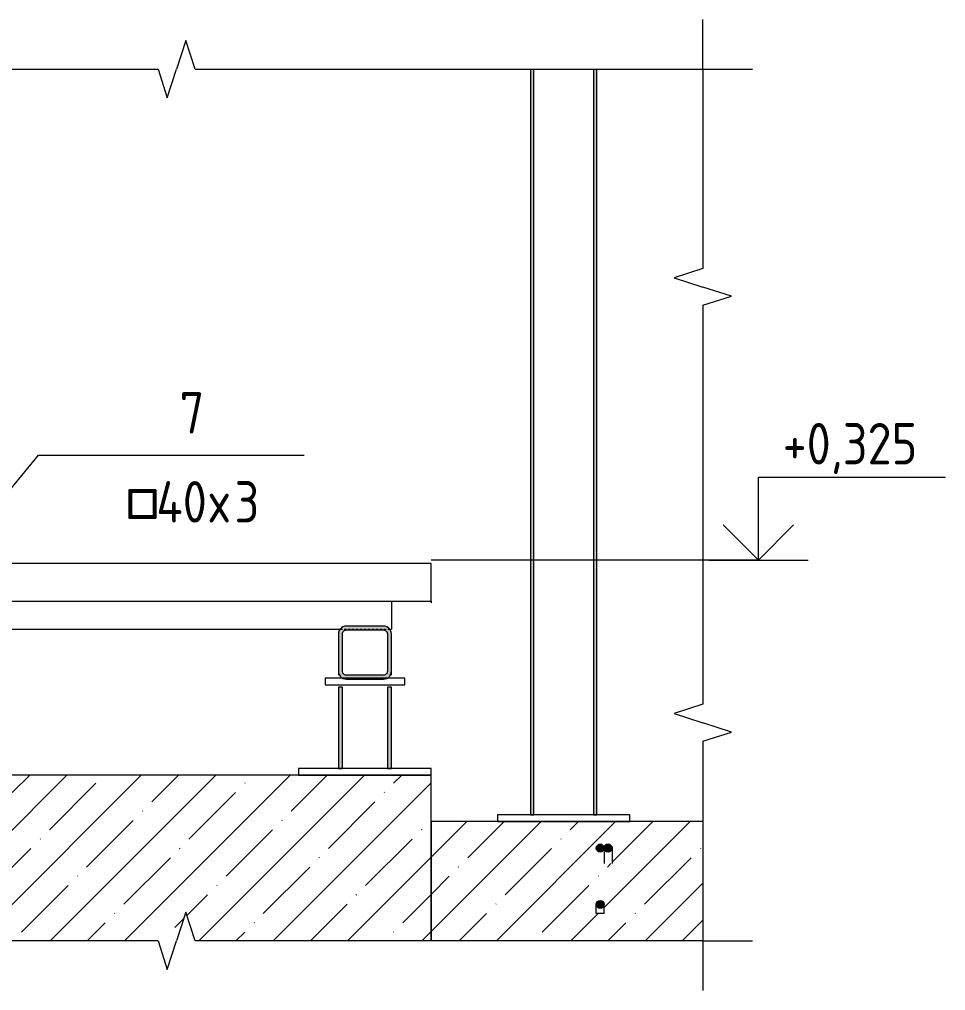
# Model space of a CAD drawing. Header units: millimetres. Extents: x 539 to 32806, y -1166 to 49726.
# Drawn here: x 20831 to 22229, y -325 to 1140 of the extents above; entities that cross this region are included whole.
import ezdxf

# ---------------------------------------------------------------- set-up
doc = ezdxf.new("R2010")
doc.units = ezdxf.units.MM
doc.linetypes.add('01 Штриховая _4 мм_', pattern=[6, 3.5, -2.5])
for name, color, linetype, lineweight in [('AA_Oformlenie', 7, 'Continuous', 9), ('AA_Vinoska', 7, 'Continuous', 9), ('AA_Visotnaya otmetka', 7, 'Continuous', 9), ('AF_Balki', 7, 'Continuous', 20), ('AF_Perekritie', 7, 'Continuous', 60), ('AF_Perekritie_Опалубка', 253, 'Continuous', 20), ('AF_Pokritie', 7, 'Continuous', 9), ('AF_Stena', 7, '01 Штриховая _4 мм_', 20), ('AF_Stena_Опалубка', 253, 'Continuous', 20), ('KR_Armatura', 7, 'Continuous', 20), ('KR_Armatura_Tonkie', 7, 'Continuous', 20), ('KR_Colonna_KG', 7, 'Continuous', 20)]:
    doc.layers.add(name, color=color, linetype=linetype, lineweight=lineweight)
doc.styles.add('ISOCPEUR_6', font='isocpeur.ttf', dxfattribs={"width": 0.85, "height": 62.5})
doc.styles.add('ISOCPEUR_8', font='isocpeur.ttf', dxfattribs={"width": 0.85, "height": 62.5})
pattern_1 = [(45, (19837.94, -1064.75), (-56.1266, 56.1266), []), (45, (19894.06, -1064.75), (-56.1266, 56.1266), [99.219, -19.844, 0.8382, -19.006])]

# ---------------------------------------------------------------- blocks, each defined once
blk = doc.blocks.new('243_Профиль гнутый сварной квадратный _НесКол_2ур_ - 100х5-3712451-Сечение 11')
at = {"layer": 'KR_Colonna_KG', "linetype": '01 Штриховая _4 мм_'}
h = blk.add_hatch(color=256, dxfattribs=at)
h.paths.add_polyline_path([(46295, -60), (46300, -60), (46300, 1065.2), (46295, 1065.2), (46295, 33.3)])
h.paths.add_polyline_path([(46390, -60), (46395, -60), (46395, 1065.2), (46390, 1065.2), (46390, 33.3)])
at = {"layer": 'KR_Colonna_KG', "color": 14}
for p, q in [((46295, 1065.2), (46295, -60)), ((46300, -60), (46300, 1065.2)), ((46390, 1065.2), (46390, -60)), ((46395, -60), (46395, 1065.2)), ((46295, -60), (46300, -60)), ((46390, -60), (46395, -60))]:
    blk.add_line(p, q, dxfattribs=at)
blk = doc.blocks.new('354_Прокат полоса лист широкополосный ГОСТ 103-2006_ГОСТ 19903-2015_ГОСТ 82-70 _НесКаркас_РабПлоск_ - 354_Прокат полоса лист широкополосный ГОСТ 103-2006_ГОСТ 19903-2015_ГОСТ 82-70 _НесКаркас_РабПлоск_-3897276-Сечение 11')
at = {"layer": 'AF_Balki'}
for p, q in [((46445, -60), (46245, -60)), ((46245, -60), (46245, -70)), ((46245, -70), (46445, -70)), ((46445, -70), (46445, -60))]:
    blk.add_line(p, q, dxfattribs=at)
blk = doc.blocks.new('Школа429_0_КР_РД_ВходнаяГруппа3_rvt-3-Сечение 11')
at = {"layer": 'AF_Balki', "linetype": '01 Штриховая _4 мм_', "lineweight": 20}
blk.add_blockref('354_Прокат полоса лист широкополосный ГОСТ 103-2006_ГОСТ 19903-2015_ГОСТ 82-70 _НесКаркас_РабПлоск_ - 354_Прокат полоса лист широкополосный ГОСТ 103-2006_ГОСТ 19903-2015_ГОСТ 82-70 _НесКаркас_РабПлоск_-3897276-Сечение 11', (0, 0), dxfattribs=at)
at = {"layer": 'KR_Colonna_KG', "linetype": '01 Штриховая _4 мм_', "lineweight": 20}
blk.add_blockref('243_Профиль гнутый сварной квадратный _НесКол_2ур_ - 100х5-3712451-Сечение 11', (0, 0), dxfattribs=at)
blk = doc.blocks.new('253_Профиль гнутый сварной квадратный _НесКаркас_Балка_ - 80х6-4199297-Сечение 11')
at = {"layer": 'AF_Balki', "linetype": '01 Штриховая _4 мм_'}
h = blk.add_hatch(color=256, dxfattribs=at)
h.paths.add_polyline_path([(46073, 144.8), (46075.7, 145.1), (46078.2, 146), (46080.5, 147.5), (46082.4, 149.5), (46083.8, 151.7), (46084.7, 154.2), (46085, 156.9), (46085, 213), (46084.7, 215.7), (46083.8, 218.2), (46082.4, 220.5), (46080.5, 222.4), (46078.2, 223.8), (46075.7, 224.7), (46073, 225), (46017, 225), (46014.3, 224.7), (46011.8, 223.8), (46009.2, 222.1), (46007.6, 220.5), (46006.2, 218.2), (46005.3, 215.7), (46005, 213), (46005, 156.9), (46005.3, 154.2), (46006.2, 151.7), (46007.6, 149.4), (46009.5, 147.5), (46011.8, 146), (46014.3, 145.1), (46017, 144.8), (46028.2, 144.8)])
h.paths.add_polyline_path([(46028.2, 150.9), (46015.7, 151), (46014.4, 151.5), (46013.3, 152.2), (46012.3, 153.1), (46011.6, 154.3), (46011.2, 155.5), (46011, 156.9), (46011.2, 214.3), (46011.6, 215.6), (46012.3, 216.7), (46013.3, 217.7), (46014.4, 218.4), (46015.7, 218.8), (46017, 219), (46074.3, 218.8), (46075.6, 218.4), (46076.7, 217.7), (46077.7, 216.7), (46078.4, 215.6), (46078.8, 214.3), (46079, 213), (46078.8, 155.5), (46078.4, 154.3), (46077.7, 153.1), (46076.7, 152.2), (46075.6, 151.5), (46074.3, 151), (46073, 150.9)])
at = {"layer": 'AF_Balki'}
for p, q in [((46073, 225), (46017, 225)), ((46005, 213), (46005, 156.9)), ((46011, 156.9), (46011, 213)), ((46017, 219), (46073, 219)), ((46079, 213), (46079, 156.9)), ((46085, 156.9), (46085, 213)), ((46005, 156.9), (46005, 150.8)), ((46073, 150.9), (46017, 150.9)), ((46085, 150.8), (46085, 156.9)), ((46011.8, 146), (46014.3, 145.1)), ((46014.3, 145.1), (46017, 144.8)), ((46017, 144.8), (46073, 144.8)), ((46073, 144.8), (46075.7, 145.1)), ((46075.7, 145.1), (46078.2, 146))]:
    blk.add_line(p, q, dxfattribs=at)
at = {"layer": 'AF_Balki', "flags": 128}
for points in [[(46017, 225), (46014.3, 224.7), (46011.8, 223.8), (46009.5, 222.4), (46007.6, 220.5), (46006.2, 218.2), (46005.3, 215.7), (46005, 213)], [(46085, 213), (46084.7, 215.7), (46083.8, 218.2), (46082.4, 220.5), (46080.5, 222.4), (46078.2, 223.8), (46075.7, 224.7), (46073, 225)], [(46011, 213), (46011.2, 214.3), (46011.6, 215.6), (46012.3, 216.7), (46013.3, 217.7), (46014.4, 218.4), (46015.7, 218.8), (46017, 219)], [(46073, 219), (46074.3, 218.8), (46075.6, 218.4), (46076.7, 217.7), (46077.7, 216.7), (46078.4, 215.6), (46078.8, 214.3), (46079, 213)], [(46005, 156.9), (46005.3, 154.2), (46006.2, 151.7), (46007.6, 149.4), (46009.5, 147.5), (46011.8, 146)], [(46017, 150.9), (46015.7, 151), (46014.4, 151.5), (46013.3, 152.2), (46012.3, 153.1), (46011.6, 154.3), (46011.2, 155.5), (46011, 156.9)], [(46079, 156.9), (46078.8, 155.5), (46078.4, 154.3), (46077.7, 153.1), (46076.7, 152.2), (46075.6, 151.5), (46074.3, 151), (46073, 150.9)], [(46078.2, 146), (46080.5, 147.5), (46082.4, 149.4), (46083.8, 151.7), (46084.7, 154.2), (46085, 156.9)]]:
    blk.add_lwpolyline(points, dxfattribs=at)
blk = doc.blocks.new('354_Прокат полоса лист широкополосный ГОСТ 103-2006_ГОСТ 19903-2015_ГОСТ 82-70 _НесКаркас_РабПлоск_ - 354_Прокат полоса лист широкополосный ГОСТ 103-2006_ГОСТ 19903-2015_ГОСТ 82-70 _НесКаркас_РабПлоск_-4176979-Сечение 11')
at = {"layer": 'AF_Balki'}
for p, q in [((45945, 10), (45945, 0)), ((46145, 10), (45945, 10)), ((46145, 0), (46145, 10)), ((45945, 0), (46145, 0))]:
    blk.add_line(p, q, dxfattribs=at)
blk = doc.blocks.new('354_Прокат полоса лист широкополосный ГОСТ 103-2006_ГОСТ 19903-2015_ГОСТ 82-70 _НесКаркас_РабПлоск_ - 354_Прокат полоса лист широкополосный ГОСТ 103-2006_ГОСТ 19903-2015_ГОСТ 82-70 _НесКаркас_РабПлоск_-4193491-Сечение 11')
at = {"layer": 'AF_Balki'}
for p, q in [((44550, 142.6), (44550, 132.6)), ((44670, 142.6), (44550, 142.6)), ((44550, 132.6), (44670, 132.6)), ((44670, 132.6), (44670, 142.6))]:
    blk.add_line(p, q, dxfattribs=at)
blk = doc.blocks.new('243_Профиль гнутый сварной квадратный _НесКол_2ур_ - 80х6-V23-Сечение 11')
at = {"layer": 'KR_Colonna_KG', "linetype": '01 Штриховая _4 мм_'}
h = blk.add_hatch(color=256, dxfattribs=at)
h.paths.add_polyline_path([(46011, 10), (46011, 133), (46005, 133), (46005, 10)])
h.paths.add_polyline_path([(46079, 10), (46085, 10), (46085, 133), (46079, 133), (46079, 33.3)])
at = {"layer": 'KR_Colonna_KG'}
for p, q in [((46011, 133), (46005, 133)), ((46005, 133), (46005, 10)), ((46011, 10), (46011, 133)), ((46085, 133), (46079, 133)), ((46079, 133), (46079, 10)), ((46085, 10), (46085, 133)), ((46005, 10), (46011, 10)), ((46079, 10), (46085, 10))]:
    blk.add_line(p, q, dxfattribs=at)
blk = doc.blocks.new('253_Профиль гнутый сварной квадратный _НесКаркас_Балка_ - 40х3-4232279-Сечение 11')
at = {"layer": 'AF_Balki', "linetype": '01 Штриховая _4 мм_'}
for p, q in [((44547.4, 262), (44529.2, 262)), ((44529.2, 256.4), (44529.2, 262)), ((44529.2, 232.3), (44529.2, 256.4)), ((44577, 220.2), (44643, 220.2)), ((46007.5, 220.2), (46082.7, 220.2))]:
    blk.add_line(p, q, dxfattribs=at)
at = {"layer": 'AF_Balki'}
for p, q in [((46085, 262), (44547.5, 262)), ((46085, 262), (46085, 256.4)), ((46085, 256.4), (46085, 228.4)), ((44529.2, 228.4), (44529.2, 232.2)), ((44529.2, 222), (44529.2, 228.4)), ((44529.2, 220.2), (44529.2, 222)), ((44529.2, 220.2), (44577, 220.2)), ((44643, 220.2), (46007.5, 220.2)), ((46082.7, 220.2), (46085, 220.2)), ((46085, 228.4), (46085, 222)), ((46085, 222), (46085, 220.2))]:
    blk.add_line(p, q, dxfattribs=at)
blk = doc.blocks.new('011_Прямоугольник обрыва _ЭлУзла_ - 011_Прямоугольник обрыва _ЭлУзла_-4171322-Сечение 11')
at = {"layer": 'AA_Oformlenie'}
for p, q in [((43377, 764.5), (43377, 1065.2)), ((43377, 1065.2), (44144, 1065.2)), ((44199.6, 1065.2), (45733, 1065.2)), ((45788.6, 1065.2), (46555, 1065.2)), ((46555, 1065.2), (46555, 764.5)), ((43377, 106.9), (43377, 708.9)), ((46555, 708.9), (46555, 106.9)), ((43377, -250), (43377, 51.3)), ((46555, 51.3), (46555, -250)), ((44144, -250), (43377, -250)), ((45733, -250), (44199.6, -250)), ((46555, -250), (45788.6, -250))]:
    blk.add_line(p, q, dxfattribs=at)
blk = doc.blocks.new('Высотные отметки - Стрелка вверх-400292-Сечение 11')
at = {"layer": 'AA_Vinoska'}
for p, q in [((43200.4, 951.1), (42917.9, 951.1)), ((43200.4, 826.1), (43200.4, 951.1)), ((43200.4, 826.1), (43147.4, 879.2)), ((43200.4, 826.1), (43253.4, 879.2)), ((43275.4, 826.1), (43125.4, 826.1))]:
    blk.add_line(p, q, dxfattribs=at)
blk = doc.blocks.new('043_М_Балки_Полка - Позиция_Наименование_дп14-4164524-Сечение 11')
at = {"layer": 'AA_Vinoska'}
blk.add_line((45603.5, 483), (45953.5, 483), dxfattribs=at)

msp = doc.modelspace()

# ---------------------------------------------------------------- hatches: boundary and pattern name
at = {"layer": 'AF_Perekritie', "lineweight": 9}
h = msp.add_hatch(dxfattribs=at)
h.set_pattern_fill('FP_3', color=256, style=0, pattern_type=2)
h.set_pattern_definition(pattern_1)
h.paths.add_polyline_path([(21862.3633, -250), (21862.3633, -70), (21452.3636, -70), (21452.3636, -250), (21713.3636, -250)])
h.paths.add_polyline_path([(21701.3636, -208.7452), (21701.3636, -195.0766), (21713.3636, -195.0766), (21713.3636, -208.7452)])
h.paths.add_polyline_path([(21713.3636, -110.1239), (21713.5681, -108.571), (21714.1675, -107.1239), (21715.121, -105.8812), (21717.3256, -104.5293), (21717.8107, -104.3283), (21719.3636, -104.1239), (21720.9165, -104.3283), (21722.3636, -104.9277), (21723.6062, -105.8812), (21724.5598, -107.1239), (21725.1592, -108.571), (21717.3256, -109.6023)])
h.paths.add_polyline_path([(21713.3636, -133.253), (21713.1592, -111.1938), (21701.3643, -111.1938), (21701.3643, -110.1239), (21725.3636, -110.1772), (21725.1592, -133.253), (21717.3256, -133.253)])
h.paths.add_polyline_path([(21701.3643, -110.1239), (21701.3643, -110.1184), (21701.5681, -108.571), (21702.1675, -107.1239), (21703.121, -105.8812), (21704.3636, -104.9277), (21705.8107, -104.3283), (21707.3636, -104.1239), (21708.9165, -104.3283), (21710.3636, -104.9277), (21711.6062, -105.8812), (21712.5598, -107.1239), (21713.1592, -108.571), (21702.8991, -109.9217)])
at = {"layer": 'AF_Stena', "linetype": 'Continuous', "lineweight": 9}
h = msp.add_hatch(dxfattribs=at)
h.set_pattern_fill('FP_3', color=256, style=0, pattern_type=2)
h.set_pattern_definition(pattern_1)
h.paths.add_polyline_path([(21040.3529, -250), (21040.3529, -229.9223), (21067.8529, -229.9223), (21067.8529, -250), (21081.9301, -206.6749), (21096.0072, -250), (21452.3636, -250), (21452.3636, 0), (18684.3216, 0), (18684.3216, -250), (19451.332, -250), (19451.332, -229.9223), (19478.832, -229.9223), (19478.832, -250), (19492.9092, -206.6749), (19506.9864, -250), (20244.7136, -250)])
at = {"layer": 'KR_Armatura'}
h = msp.add_hatch(color=256, dxfattribs=at)
edge = h.paths.add_edge_path()
edge.add_arc((21707.3636, -110.1772), 6, 0, 360)
for points in [[(21704.3636, -115.3734), (21710.3636, -115.3734), (21713.3636, -110.1772), (21710.3636, -104.9811), (21704.3636, -104.9811), (21701.3636, -110.1772)], [(21717.3256, -115.3734), (21722.3636, -115.3734), (21725.3636, -110.1772), (21722.3636, -104.9811), (21716.3636, -104.9811), (21713.3636, -110.1772), (21716.3636, -115.3734)], [(21704.3636, -200.2727), (21710.3636, -200.2727), (21713.3636, -195.0766), (21710.3636, -189.8804), (21704.3636, -189.8804), (21701.3636, -195.0766), (21703.6007, -198.9513)]]:
    msp.add_hatch(color=256, dxfattribs=at).paths.add_polyline_path(points)
h = msp.add_hatch(color=256, dxfattribs=at)
edge = h.paths.add_edge_path()
edge.add_arc((21719.3636, -110.1772), 6, 0, 360)
h = msp.add_hatch(color=256, dxfattribs=at)
edge = h.paths.add_edge_path()
edge.add_arc((21707.3636, -195.0766), 6, 0, 360)

# ---------------------------------------------------------------- linework, layer by layer
at = {"layer": 'AA_Vinoska'}
for p, q in [((21862.3633, 1065.1596), (21862.3633, 1140.1596)), ((21081.9301, 1108.4847), (21067.8529, 1065.1596)), ((21096.0072, 1065.1596), (21081.9301, 1108.4847)), ((21040.3529, 1065.1596), (21054.1029, 1021.8583)), ((21054.1029, 1021.8583), (21067.8529, 1065.1596)), ((21862.3633, 1065.1596), (21937.3633, 1065.1596)), ((21862.3633, 764.524), (21819.0382, 750.4469)), ((21819.0382, 750.4469), (21862.3633, 736.3697)), ((21905.6646, 722.6197), (21862.3633, 736.3697)), ((21862.3633, 708.8697), (21905.6646, 722.6197)), ((20663.8316, 244.0582), (20859.629, 482.9619)), ((20859.629, 482.9619), (20910.8533, 482.9619)), ((21862.3633, 106.9442), (21819.0382, 92.8671)), ((21819.0382, 92.8671), (21862.3633, 78.7899)), ((21905.6646, 65.0399), (21862.3633, 78.7899)), ((21862.3633, 51.2899), (21905.6646, 65.0399)), ((21081.9301, -206.6749), (21067.8529, -250)), ((21096.0072, -250), (21081.9301, -206.6749)), ((21040.3529, -250), (21054.1029, -293.3013)), ((21054.1029, -293.3013), (21067.8529, -250)), ((21862.3633, -250), (21937.3633, -250)), ((21862.3633, -250), (21862.3633, -325))]:
    msp.add_line(p, q, dxfattribs=at)
at = {"layer": 'AA_Visotnaya otmetka'}
for q in [(21946.0999, 324.6491), (21452.3636, 324.6491)]:
    msp.add_line((21452.3636, 324.6491), q, dxfattribs=at)
at = {"layer": 'AF_Perekritie_Опалубка'}
for p, q in [((21862.3633, -70), (21452.3636, -70)), ((21452.3636, -70), (21452.3636, -250))]:
    msp.add_line(p, q, dxfattribs=at)
at = {"layer": 'AF_Pokritie', "lineweight": 20}
for p, q in [((21452.3636, 319.5096), (19855.704, 319.5096)), ((21452.3636, 262.5096), (21452.3636, 319.5096)), ((19855.7049, 262.5096), (21452.3636, 262.5096)), ((21452.3636, 262.5096), (21452.3636, 259.9412))]:
    msp.add_line(p, q, dxfattribs=at)
at = {"layer": 'AF_Stena_Опалубка'}
for p, q in [((21452.3636, 0), (18684.3216, 0)), ((21452.3636, -250), (21452.3636, 0))]:
    msp.add_line(p, q, dxfattribs=at)
at = {"layer": 'KR_Armatura'}
for p, q in [((21704.3636, -104.9811), (21701.3636, -110.1772)), ((21701.3636, -110.1772), (21701.3636, -110.1372)), ((21701.3636, -110.1772), (21704.3636, -115.3734)), ((21710.3636, -104.9811), (21704.3636, -104.9811)), ((21704.3636, -115.3734), (21710.3636, -115.3734)), ((21713.3636, -110.1772), (21710.3636, -104.9811)), ((21710.3636, -115.3734), (21713.3636, -110.1772)), ((21716.3636, -104.9811), (21713.3636, -110.1772)), ((21713.3636, -110.1239), (21713.3636, -120.668)), ((21713.3636, -110.1772), (21713.3636, -110.1372)), ((21713.3636, -110.1772), (21713.3636, -110.1372)), ((21713.3636, -110.1772), (21716.3636, -115.3734)), ((21722.3636, -104.9811), (21716.3636, -104.9811)), ((21716.3636, -115.3734), (21717.3256, -115.3734)), ((21717.3256, -115.3734), (21722.3636, -115.3734)), ((21725.3636, -110.1772), (21722.3636, -104.9811)), ((21722.3636, -115.3734), (21725.3636, -110.1772)), ((21725.3636, -110.1772), (21725.3636, -119.3205)), ((21725.3636, -119.3205), (21725.3636, -120.668)), ((21704.3636, -189.8804), (21701.3636, -195.0766)), ((21710.3636, -189.8804), (21704.3636, -189.8804)), ((21713.3636, -195.0766), (21710.3636, -189.8804)), ((21701.3636, -208.7452), (21701.3636, -195.0766)), ((21701.3636, -195.0766), (21703.6007, -198.9513)), ((21703.6007, -198.9513), (21704.3636, -200.2727)), ((21704.3636, -200.2727), (21710.3636, -200.2727)), ((21710.3636, -200.2727), (21713.3636, -195.0766)), ((21713.3636, -208.7452), (21713.3636, -195.0766)), ((21713.3636, -208.7452), (21701.3636, -208.7452))]:
    msp.add_line(p, q, dxfattribs=at)
for centre in [(21707.3636, -110.1772), (21719.3636, -110.1772), (21707.3636, -195.0766)]:
    msp.add_circle(centre, 6, dxfattribs=at)
for centre in [(21707.3636, -110.1239), (21719.3636, -110.1239)]:
    msp.add_arc(centre, 6, 360, 180, dxfattribs=at)
at = {"layer": 'KR_Armatura_Tonkie'}
for p, q in [((21701.3636, -110.1239), (21701.3636, -111.0531)), ((21713.3636, -110.1239), (21713.3636, -111.0531)), ((21713.3636, -120.668), (21713.3636, -133.2532)), ((21725.3636, -120.668), (21725.3636, -133.2532))]:
    msp.add_line(p, q, dxfattribs=at)
msp.add_arc((21707.3636, -110.1239), 6, 360, 180, dxfattribs=at)

# ---------------------------------------------------------------- block references
at = {"color": 10, "lineweight": 5}
msp.add_blockref('Школа429_0_КР_РД_ВходнаяГруппа3_rvt-3-Сечение 11', (-24692.6364, 0), dxfattribs=at)
at = {"layer": 'AA_Oformlenie'}
msp.add_blockref('011_Прямоугольник обрыва _ЭлУзла_ - 011_Прямоугольник обрыва _ЭлУзла_-4171322-Сечение 11', (-24692.6364, 0), dxfattribs=at)
at = {"layer": 'AA_Vinoska'}
msp.add_blockref('043_М_Балки_Полка - Позиция_Наименование_дп14-4164524-Сечение 11', (-24692.6364, 0), dxfattribs=at)
at = {"layer": 'AA_Visotnaya otmetka', "extrusion": (0, 0, -1)}
msp.add_blockref('Высотные отметки - Стрелка вверх-400292-Сечение 11', (-65146.4997, -501.5), dxfattribs=at)
at = {"layer": 'AF_Balki', "linetype": '01 Штриховая _4 мм_'}
msp.add_blockref('253_Профиль гнутый сварной квадратный _НесКаркас_Балка_ - 40х3-4232279-Сечение 11', (-24692.6364, 0), dxfattribs=at)
at = {"layer": 'AF_Balki'}
for name, p in [('253_Профиль гнутый сварной квадратный _НесКаркас_Балка_ - 80х6-4199297-Сечение 11', (-24692.6364, 0)), ('354_Прокат полоса лист широкополосный ГОСТ 103-2006_ГОСТ 19903-2015_ГОСТ 82-70 _НесКаркас_РабПлоск_ - 354_Прокат полоса лист широкополосный ГОСТ 103-2006_ГОСТ 19903-2015_ГОСТ 82-70 _НесКаркас_РабПлоск_-4193491-Сечение 11', (-23257.6364, 3.6398)), ('354_Прокат полоса лист широкополосный ГОСТ 103-2006_ГОСТ 19903-2015_ГОСТ 82-70 _НесКаркас_РабПлоск_ - 354_Прокат полоса лист широкополосный ГОСТ 103-2006_ГОСТ 19903-2015_ГОСТ 82-70 _НесКаркас_РабПлоск_-4176979-Сечение 11', (-24692.6364, 0))]:
    msp.add_blockref(name, p, dxfattribs=at)
at = {"layer": 'KR_Colonna_KG'}
msp.add_blockref('243_Профиль гнутый сварной квадратный _НесКол_2ур_ - 80х6-V23-Сечение 11', (-24692.6364, 0), dxfattribs=at)

# ---------------------------------------------------------------- texts
at = {"layer": 'AA_Vinoska', "char_height": 62.5, "attachment_point": 1}
for s, insert, width, style in [('\\fISOCPEUR|b0|i0|c204|p34|;\\W.85;7', (21072.7309, 577.8962), 45.99682, 'ISOCPEUR_6'), ('40', (21037.5401, 443.622), 97.104398, 'ISOCPEUR_6'), ('\\fISOCPEUR|b0|i0|c204|p34|;\\W.85;3', (21155.6104, 443.622), 45.99682, 'ISOCPEUR_6'), ('\\fISOCPEUR|b0|i0|c130|p34|;\\W.85;□', (20989.7497, 443.622), 57.921922, 'ISOCPEUR_8'), ('\\fISOCPEUR|b0|i0|c204|p34|;\\W.85;х', (21117.6592, 443.622), 45.99682, 'ISOCPEUR_6')]:
    msp.add_mtext(s, dxfattribs=dict(at, insert=insert, width=width, style=style))
at = {"layer": 'AA_Visotnaya otmetka', "insert": (21982.7635, 531.3026), "char_height": 62.5, "width": 242.007515, "attachment_point": 1, "line_spacing_factor": 1.149209, "style": 'ISOCPEUR_6'}
msp.add_mtext('+0,325', dxfattribs=at)

doc.saveas('drawing.dxf')
